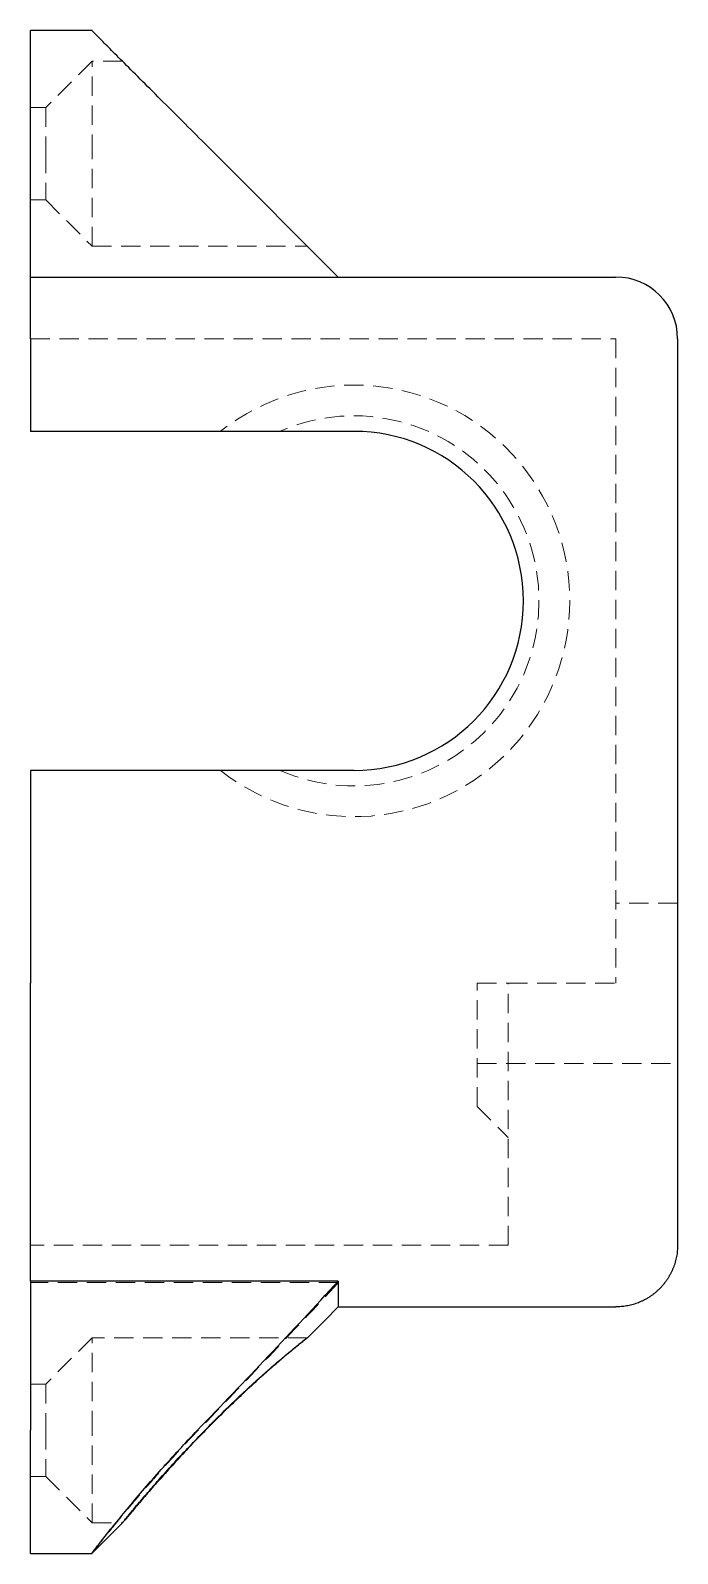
# Model space of a CAD drawing. Header units: millimetres. Extents: x 62 to 244, y 7 to 179.
# Drawn here: x 201.7 to 244.3, y 7 to 107 of the extents above.
import ezdxf

# ---------------------------------------------------------------- set-up
doc = ezdxf.new("R2010")
doc.units = ezdxf.units.MM
doc.linetypes.add('HIDDEN', pattern=[1.905, 1.27, -0.635])

msp = doc.modelspace()

# ---------------------------------------------------------------- linework, layer by layer
at = {"color": 7, "linetype": 'Continuous', "lineweight": 25}
for p, q in [((205.79, 107), (201.75, 107)), ((201.75, 98.9), (201.75, 107)), ((205.79, 106.98), (205.79, 107)), ((201.75, 90.81), (201.75, 98.9)), ((221.97, 90.81), (213.87, 98.9)), ((201.75, 90.81), (240.21, 90.81)), ((201.75, 86.76), (201.75, 90.81)), ((201.75, 86.76), (201.75, 80.68)), ((244.25, 86.76), (244.25, 44.45)), ((223, 80.68), (201.75, 80.68)), ((201.75, 58.41), (201.75, 44.45)), ((223, 58.41), (201.75, 58.41)), ((201.75, 24.88), (201.75, 44.45)), ((244.25, 44.45), (244.25, 27.24)), ((221.97, 24.88), (201.75, 24.88)), ((201.75, 24.88), (201.75, 15.1)), ((221.97, 24.88), (221.97, 23.19)), ((221.97, 23.19), (240.21, 23.19)), ((201.75, 7), (201.75, 15.1)), ((201.75, 7), (205.79, 7)), ((205.79, 7), (205.79, 7.03))]:
    msp.add_line(p, q, dxfattribs=at)
at = {"color": 7, "linetype": 'HIDDEN', "lineweight": 18}
for p, q in [((205.79, 104.98), (202.76, 101.94)), ((205.79, 98.9), (205.79, 104.98)), ((207.8, 104.98), (205.79, 104.98)), ((202.76, 101.94), (201.75, 101.94)), ((202.76, 101.94), (202.76, 98.9)), ((202.76, 98.9), (202.76, 95.87)), ((205.79, 92.83), (205.79, 98.9)), ((201.75, 95.87), (202.76, 95.87)), ((202.76, 95.87), (205.79, 92.83)), ((205.79, 92.83), (219.94, 92.83)), ((201.75, 86.76), (240.21, 86.76)), ((240.21, 86.76), (240.21, 44.45)), ((244.25, 49.71), (240.21, 49.71)), ((231.1, 36.35), (231.1, 44.44)), ((231.1, 44.44), (233.12, 44.44)), ((233.12, 44.44), (240.21, 44.44)), ((233.12, 27.24), (233.12, 44.44)), ((240.21, 44.44), (240.21, 44.45)), ((231.1, 39.18), (244.25, 39.18)), ((231.1, 36.35), (233.12, 34.32)), ((233.12, 27.24), (201.75, 27.24)), ((221.97, 24.8), (201.75, 24.8)), ((205.79, 21.17), (202.76, 18.13)), ((205.79, 15.1), (205.79, 21.17)), ((219.94, 21.17), (205.79, 21.17)), ((202.76, 18.13), (201.75, 18.13)), ((202.76, 18.13), (202.76, 15.1)), ((202.76, 15.1), (202.76, 12.06)), ((205.79, 9.02), (205.79, 15.1)), ((201.75, 12.06), (202.76, 12.06)), ((202.76, 12.06), (205.79, 9.02)), ((205.79, 9.02), (207.8, 9.02))]:
    msp.add_line(p, q, dxfattribs=at)
at = {"color": 7, "linetype": 'Continuous', "lineweight": 25, "flags": 128}
for points in [[(219.94, 21.17), (221.08, 22.3), (221.97, 23.19)], [(205.79, 7.02), (206.92, 8.14), (207.8, 9.02)]]:
    msp.add_lwpolyline(points, dxfattribs=at)
at = {"color": 7, "linetype": 'Continuous', "lineweight": 25}
for centre, radius, start in [((240.21, 86.76), 4.05, 0), ((223, 69.55), 11.13, 270)]:
    msp.add_arc(centre, radius, start, 90, dxfattribs=at)
at = {"color": 7, "linetype": 'HIDDEN', "lineweight": 18}
for radius, start, end in [(14.17, 231.7868, 128.2132), (12.15, 246.4435, 113.5565)]:
    msp.add_arc((223, 69.55), radius, start, end, dxfattribs=at)
at = {"color": 7, "linetype": 'Continuous', "lineweight": 25}
for points, knots in [([(213.87, 98.9), (213.41, 99.36), (212.94, 99.84), (211.97, 100.8), (211.49, 101.29), (210.53, 102.24), (210.06, 102.71), (209.16, 103.61), (208.74, 104.03), (207.96, 104.81), (207.61, 105.16), (206.99, 105.78), (206.73, 106.04), (206.3, 106.47), (206.14, 106.64), (205.9, 106.87), (205.83, 106.95), (205.79, 106.98)], [0, 0, 0, 0, 0.125, 0.125, 0.25, 0.25, 0.375, 0.375, 0.5, 0.5, 0.625, 0.625, 0.75, 0.75, 0.875, 0.875, 1, 1, 1, 1]), ([(244.25, 27.24), (244.25, 27.18), (244.25, 27.05), (244.24, 26.87), (244.22, 26.68), (244.19, 26.5), (244.15, 26.32), (244.1, 26.14), (244.05, 25.96), (243.99, 25.79), (243.91, 25.62), (243.84, 25.45), (243.75, 25.29), (243.66, 25.13), (243.56, 24.97), (243.45, 24.82), (243.34, 24.68), (243.22, 24.54), (243.1, 24.41), (242.97, 24.28), (242.83, 24.16), (242.69, 24.05), (242.55, 23.94), (242.4, 23.84), (242.25, 23.74), (242.09, 23.66), (241.93, 23.58), (241.76, 23.5), (241.6, 23.44), (241.43, 23.38), (241.26, 23.33), (241.08, 23.29), (240.91, 23.25), (240.73, 23.23), (240.56, 23.21), (240.38, 23.2), (240.26, 23.19), (240.21, 23.19)], [0, 0, 0, 0, 0.02942, 0.0588, 0.08812, 0.1174, 0.14662, 0.17579, 0.20492, 0.23399, 0.26301, 0.29198, 0.32091, 0.34978, 0.3786, 0.40737, 0.43609, 0.46477, 0.49339, 0.52196, 0.55048, 0.57895, 0.60737, 0.63574, 0.66406, 0.69233, 0.72055, 0.74872, 0.77684, 0.80491, 0.83293, 0.8609, 0.88882, 0.91669, 0.94451, 0.97228, 1, 1, 1, 1]), ([(212.72, 15.1), (214.28, 16.71), (215.83, 18.33), (218.91, 21.59), (220.45, 23.23), (221.97, 24.88)], [0, 0, 0, 0, 0.5, 0.5, 1, 1, 1, 1]), ([(207.8, 9.02), (207.79, 9.02), (207.83, 9.07), (207.96, 9.23), (208.01, 9.3), (208.14, 9.45), (208.22, 9.55), (208.39, 9.75), (208.48, 9.86), (208.68, 10.1), (208.79, 10.23), (209.13, 10.63), (209.39, 10.93), (209.93, 11.56), (210.22, 11.88), (210.82, 12.56), (211.14, 12.91), (211.78, 13.6), (212.11, 13.95), (212.77, 14.65), (213.11, 15), (214.14, 16.04), (214.82, 16.71), (215.85, 17.67), (216.19, 17.99), (216.86, 18.59), (217.18, 18.88), (217.65, 19.29), (217.81, 19.43), (218.11, 19.69), (218.26, 19.81), (218.69, 20.17), (218.95, 20.39), (219.3, 20.67), (219.41, 20.75), (219.59, 20.9), (219.68, 20.97), (219.81, 21.07), (219.86, 21.11), (219.93, 21.16), (219.95, 21.17), (219.94, 21.17)], [0, 0, 0, 0, 0.0625, 0.0625, 0.09375, 0.09375, 0.125, 0.125, 0.15625, 0.15625, 0.1875, 0.1875, 0.25, 0.25, 0.3125, 0.3125, 0.375, 0.375, 0.4375, 0.4375, 0.5, 0.5, 0.625, 0.625, 0.6875, 0.6875, 0.75, 0.75, 0.78125, 0.78125, 0.8125, 0.8125, 0.875, 0.875, 0.90625, 0.90625, 0.9375, 0.9375, 0.96875, 0.96875, 1, 1, 1, 1]), ([(219.94, 21.17), (219.93, 21.16), (219.85, 21.1), (219.64, 20.93), (219.55, 20.86), (219.36, 20.7), (219.25, 20.61), (219.02, 20.42), (218.9, 20.32), (218.64, 20.1), (218.5, 19.99), (218.08, 19.63), (217.78, 19.37), (217.15, 18.82), (216.83, 18.54), (216.18, 17.94), (215.85, 17.64), (215.18, 17), (214.84, 16.68), (214.16, 16.01), (213.82, 15.68), (213.15, 14.99), (212.81, 14.65), (212.15, 13.96), (211.83, 13.62), (211.2, 12.93), (210.89, 12.59), (210.29, 11.93), (210.01, 11.61), (209.6, 11.15), (209.47, 10.99), (209.22, 10.7), (209.1, 10.56), (208.87, 10.29), (208.76, 10.17), (208.55, 9.93), (208.46, 9.81), (208.2, 9.5), (208.06, 9.33), (207.86, 9.1), (207.81, 9.03), (207.8, 9.02)], [0, 0, 0, 0, 0.0625, 0.0625, 0.09375, 0.09375, 0.125, 0.125, 0.15625, 0.15625, 0.1875, 0.1875, 0.25, 0.25, 0.3125, 0.3125, 0.375, 0.375, 0.4375, 0.4375, 0.5, 0.5, 0.5625, 0.5625, 0.625, 0.625, 0.6875, 0.6875, 0.75, 0.75, 0.78125, 0.78125, 0.8125, 0.8125, 0.84375, 0.84375, 0.875, 0.875, 0.9375, 0.9375, 1, 1, 1, 1]), ([(205.79, 7.03), (205.83, 7.08), (205.92, 7.2), (206.12, 7.45), (206.19, 7.55), (206.37, 7.78), (206.47, 7.9), (206.68, 8.17), (206.8, 8.32), (207.04, 8.63), (207.18, 8.79), (207.59, 9.3), (207.89, 9.67), (208.54, 10.44), (208.88, 10.85), (209.59, 11.67), (209.96, 12.09), (210.72, 12.94), (211.11, 13.38), (211.91, 14.24), (212.31, 14.67), (212.72, 15.1)], [0, 0, 0, 0, 0.125, 0.125, 0.1875, 0.1875, 0.25, 0.25, 0.3125, 0.3125, 0.375, 0.375, 0.5, 0.5, 0.625, 0.625, 0.75, 0.75, 0.875, 0.875, 1, 1, 1, 1])]:
    msp.add_open_spline(points, degree=3, knots=knots, dxfattribs=at)
at = {"color": 7, "linetype": 'HIDDEN', "lineweight": 18}
for points, knots in [([(221.97, 24.8), (220.46, 23.16), (218.93, 21.54), (215.86, 18.31), (214.32, 16.7), (212.77, 15.1)], [0, 0, 0, 0, 0.5, 0.5, 1, 1, 1, 1]), ([(212.77, 15.1), (211.95, 14.24), (211.15, 13.38), (210.19, 12.3), (210, 12.09), (209.63, 11.66), (209.44, 11.45), (208.91, 10.83), (208.56, 10.43), (208.08, 9.85), (207.92, 9.66), (207.61, 9.29), (207.47, 9.11), (207.19, 8.77), (207.06, 8.61), (206.81, 8.3), (206.69, 8.16), (206.37, 7.75), (206.19, 7.53), (205.99, 7.27), (205.93, 7.2), (205.84, 7.09), (205.81, 7.05), (205.79, 7.02)], [0, 0, 0, 0, 0.25, 0.25, 0.3125, 0.3125, 0.375, 0.375, 0.5, 0.5, 0.5625, 0.5625, 0.625, 0.625, 0.6875, 0.6875, 0.75, 0.75, 0.875, 0.875, 0.9375, 0.9375, 1, 1, 1, 1])]:
    msp.add_open_spline(points, degree=3, knots=knots, dxfattribs=at)

doc.saveas('drawing.dxf')
